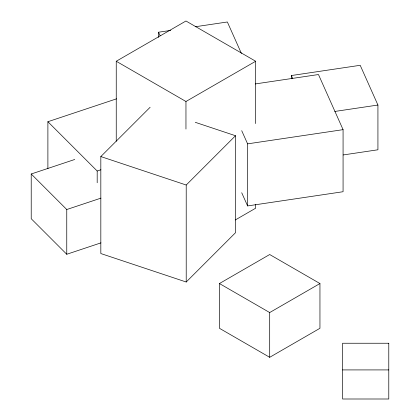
<?xml version="1.0" encoding="UTF-8"?>
<svg xmlns="http://www.w3.org/2000/svg" width="420" height="420" viewBox="0 0 420 420"><rect width="100%" height="100%" fill="white"/><g stroke="black" fill="none" stroke-linecap="round" stroke-linejoin="round"><path stroke-width="0.63" d="M195.29 122.325L235.505 135.734L235.505 232.717L186.212 282.014L100.826 253.549L100.826 156.566L150.124 107.273M186.212 282.014L186.212 185.026L235.505 135.734M116.245 141.283L116.245 61.252L185.96 21L255.675 61.252L255.675 123.569M116.245 61.252L185.96 101.498L255.675 61.252M235.274 219.975L255.675 208.194L255.675 204.257M219.434 283.542L269.693 254.525L319.951 283.542L319.951 328.288L269.693 357.305L219.434 328.288L219.434 283.542L269.693 312.559L319.951 283.542M47.891 168.756L47.891 121.716L116.571 98.821M100.952 242.87L66.759 254.268L31.217 218.731L31.217 173.985L74.739 159.479M47.891 121.716L97.188 171.008L100.9 169.775M31.217 173.985L66.759 209.522L100.952 198.125M158.534 37.406L158.534 32.219L170.756 30.403M195.2 26.764L227.362 21.982L241.39 53.413M291.37 78.776L291.37 75.537L360.197 65.299L377.927 105.037L377.927 149.782L343.193 154.948M255.25 83.937L318.47 74.534L343.072 129.654L343.072 191.725L247.595 205.926L241.715 192.743M334.829 111.447L377.927 105.037M241.715 130.678L247.595 143.855L343.072 129.654M342.584 369.915L388.784 369.915M100.826 156.566L186.212 185.026M291.37 75.537L292.693 78.503M158.534 32.219L160.125 35.779M269.693 312.559L269.693 357.305M247.595 143.855L247.595 205.926M185.96 101.498L185.96 129.05M97.188 171.008L97.188 182.768M66.759 209.522L66.759 254.268M388.784 343.245L342.584 343.245L342.584 399L388.784 399L388.784 343.245"/></g></svg>
